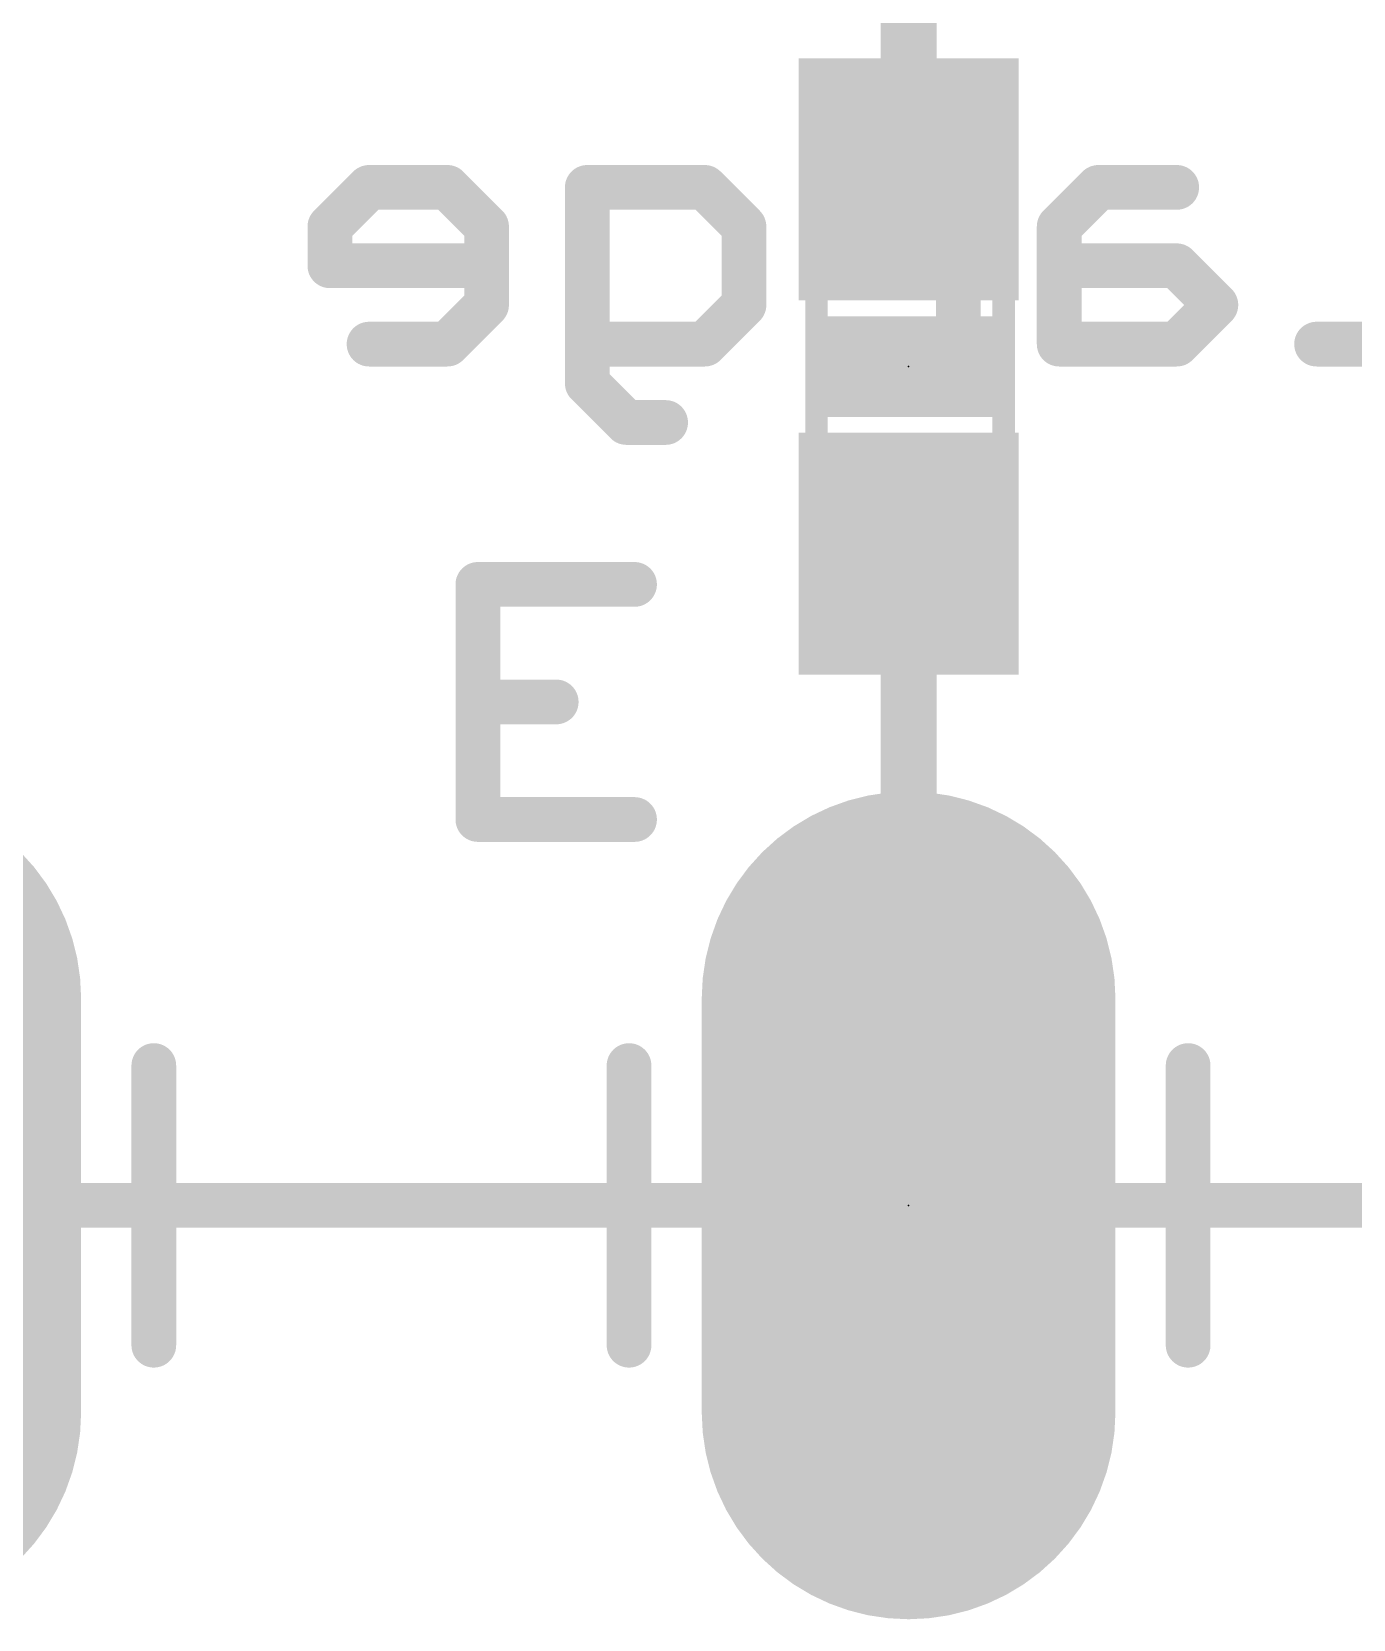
# Model space of a CAD drawing. Extents: x -27 to 80, y -18 to 25.
# Drawn here: x 25.48 to 31.48, y -1.88 to 5.33 of the extents above; entities that cross this region are included whole.
import ezdxf

# ---------------------------------------------------------------- set-up
doc = ezdxf.new("R2010")
doc.units = 0
for name, color, linetype in [('1', 12, 'CONTINUOUS'), ('17', 110, 'CONTINUOUS'), ('20', 53, 'CONTINUOUS'), ('21', 41, 'CONTINUOUS'), ('22', 40, 'CONTINUOUS'), ('23', 53, 'CONTINUOUS'), ('51', 53, 'CONTINUOUS')]:
    doc.layers.add(name, color=color, linetype=linetype)

# ---------------------------------------------------------------- blocks, each defined once
blk = doc.blocks.new('RECT')
blk.add_solid([(-0.5, -0.5), (0.5, -0.5), (-0.5, 0.5), (0.5, 0.5)])
blk = doc.blocks.new('LONGP100')
at = {"const_width": 1}
blk.add_lwpolyline([(-0.5, 0), (0.5, 0)], dxfattribs=at)
at = {"const_width": 0.5}
for points in [[(-0.5, 0.25, 1), (-0.5, -0.25)], [(0.5, -0.25, 1), (0.5, 0.25)]]:
    blk.add_lwpolyline(points, format="xyb", dxfattribs=at)

msp = doc.modelspace()

# ---------------------------------------------------------------- linework, layer by layer
at = {"layer": '1', "const_width": 0.254}
for points in [[(29.464, 6.096), (29.464, 4.66)], [(29.464, 2.96), (29.464, 0)]]:
    msp.add_lwpolyline(points, dxfattribs=at)
at = {"layer": '1', "const_width": 0.127}
for points in [[(29.4005, 4.66, 1), (29.5275, 4.66)], [(29.5275, 2.96, 1), (29.4005, 2.96)], [(29.4005, 0, 1), (29.5275, 0)]]:
    msp.add_lwpolyline(points, format="xyb", dxfattribs=at)
at = {"layer": '20', "const_width": 0.2032}
msp.add_lwpolyline([(45.72, 0), (0, 0)], dxfattribs=at)
at = {"layer": '21', "const_width": 0.2032}
for points in [[(28.219, 2.8203), (27.5072, 2.8203)], [(27.5072, 2.8203), (27.5072, 1.7526)], [(27.5072, 2.2865), (27.8631, 2.2865)], [(27.5072, 1.7526), (28.219, 1.7526)], [(26.035, -0.635), (26.035, 0.635)], [(28.194, -0.635), (28.194, 0.635)], [(30.734, -0.635), (30.734, 0.635)]]:
    msp.add_lwpolyline(points, dxfattribs=at)
at = {"layer": '21', "const_width": 0.1016}
for points in [[(27.5072, 2.8711, 1), (27.5072, 2.7695)], [(27.558, 2.8203, 1), (27.4564, 2.8203)], [(28.219, 2.7695, 1), (28.219, 2.8711)], [(27.5072, 2.3373, 1), (27.5072, 2.2357)], [(27.8631, 2.2357, 1), (27.8631, 2.3373)], [(27.5072, 1.8034, 1), (27.5072, 1.7018)], [(27.4564, 1.7526, 1), (27.558, 1.7526)], [(28.219, 1.7018, 1), (28.219, 1.8034)], [(26.0858, 0.635, 1), (25.9842, 0.635)], [(28.2448, 0.635, 1), (28.1432, 0.635)], [(30.7848, 0.635, 1), (30.6832, 0.635)], [(25.9842, -0.635, 1), (26.0858, -0.635)], [(28.1432, -0.635, 1), (28.2448, -0.635)], [(30.6832, -0.635, 1), (30.7848, -0.635)]]:
    msp.add_lwpolyline(points, format="xyb", dxfattribs=at)
at = {"layer": '22', "const_width": 0.2032}
for points in [[(27.0129, 4.6234), (26.8349, 4.4455)], [(27.3688, 4.6234), (27.0129, 4.6234)], [(27.5467, 4.4455), (27.3688, 4.6234)], [(28.0043, 3.7337), (28.0043, 4.6234)], [(28.0043, 4.6234), (28.5382, 4.6234)], [(28.5382, 4.6234), (28.7161, 4.4455)], [(29.3347, 4.6234), (29.1568, 4.6234)], [(29.6906, 4.2675), (29.3347, 4.6234)], [(29.6906, 3.9116), (29.6906, 4.6234)], [(30.3261, 4.6234), (30.1482, 4.4455)], [(30.6821, 4.6234), (30.3261, 4.6234)], [(26.8349, 4.4455), (26.8349, 4.2675)], [(27.5467, 4.0896), (27.5467, 4.4455)], [(28.7161, 4.4455), (28.7161, 4.0896)], [(30.1482, 4.4455), (30.1482, 3.9116)], [(26.8349, 4.2675), (27.5467, 4.2675)], [(30.6821, 4.2675), (30.1482, 4.2675)], [(30.86, 4.0896), (30.6821, 4.2675)], [(27.3688, 3.9116), (27.5467, 4.0896)], [(28.7161, 4.0896), (28.5382, 3.9116)], [(30.6821, 3.9116), (30.86, 4.0896)], [(27.0129, 3.9116), (27.3688, 3.9116)], [(28.5382, 3.9116), (28.0043, 3.9116)], [(30.1482, 3.9116), (30.6821, 3.9116)], [(32.0294, 3.9116), (31.3176, 3.9116)], [(28.1823, 3.5557), (28.0043, 3.7337)], [(28.3602, 3.5557), (28.1823, 3.5557)]]:
    msp.add_lwpolyline(points, dxfattribs=at)
at = {"layer": '22', "const_width": 0.1016}
for points in [[(27.0129, 4.6742, 1), (27.0129, 4.5726)], [(27.0488, 4.5875, 1), (26.9769, 4.6593)], [(27.4047, 4.6593, 1), (27.3328, 4.5875)], [(27.3688, 4.5726, 1), (27.3688, 4.6742)], [(28.0551, 4.6234, 1), (27.9535, 4.6234)], [(28.0043, 4.6742, 1), (28.0043, 4.5726)], [(28.5741, 4.6593, 1), (28.5022, 4.5875)], [(28.5382, 4.5726, 1), (28.5382, 4.6742)], [(29.1568, 4.6742, 1), (29.1568, 4.5726)], [(29.3706, 4.6593, 1), (29.2988, 4.5875)], [(29.3347, 4.5726, 1), (29.3347, 4.6742)], [(29.7414, 4.6234, 1), (29.6398, 4.6234)], [(30.3261, 4.6742, 1), (30.3261, 4.5726)], [(30.3621, 4.5875, 1), (30.2902, 4.6593)], [(30.6821, 4.5726, 1), (30.6821, 4.6742)], [(26.8857, 4.4455, 1), (26.7841, 4.4455)], [(27.5975, 4.4455, 1), (27.4959, 4.4455)], [(28.7669, 4.4455, 1), (28.6653, 4.4455)], [(30.199, 4.4455, 1), (30.0974, 4.4455)], [(26.799, 4.4814, 1), (26.8708, 4.4095)], [(27.5108, 4.4095, 1), (27.5826, 4.4814)], [(28.6802, 4.4095, 1), (28.752, 4.4814)], [(30.1123, 4.4814, 1), (30.1841, 4.4095)], [(26.8349, 4.3183, 1), (26.8349, 4.2167)], [(27.5467, 4.2167, 1), (27.5467, 4.3183)], [(29.6547, 4.2316, 1), (29.7265, 4.3034)], [(30.1482, 4.3183, 1), (30.1482, 4.2167)], [(30.718, 4.3034, 1), (30.6461, 4.2316)], [(30.6821, 4.2167, 1), (30.6821, 4.3183)], [(26.7841, 4.2675, 1), (26.8857, 4.2675)], [(27.5826, 4.0536, 1), (27.5108, 4.1255)], [(28.752, 4.0536, 1), (28.6802, 4.1255)], [(30.8959, 4.0536, 1), (30.8241, 4.1255)], [(27.4959, 4.0896, 1), (27.5975, 4.0896)], [(28.6653, 4.0896, 1), (28.7669, 4.0896)], [(30.8241, 4.0536, 1), (30.8959, 4.1255)], [(27.0129, 3.9624, 1), (27.0129, 3.8608)], [(27.3328, 3.9475, 1), (27.4047, 3.8757)], [(27.3688, 3.8608, 1), (27.3688, 3.9624)], [(28.0043, 3.9624, 1), (28.0043, 3.8608)], [(28.5022, 3.9475, 1), (28.5741, 3.8757)], [(28.5382, 3.8608, 1), (28.5382, 3.9624)], [(30.1482, 3.9624, 1), (30.1482, 3.8608)], [(30.6461, 3.9475, 1), (30.718, 3.8757)], [(30.6821, 3.8608, 1), (30.6821, 3.9624)], [(31.3176, 3.9624, 1), (31.3176, 3.8608)], [(29.6398, 3.9116, 1), (29.7414, 3.9116)], [(30.0974, 3.9116, 1), (30.199, 3.9116)], [(28.0402, 3.7696, 1), (27.9684, 3.6977)], [(27.9535, 3.7337, 1), (28.0551, 3.7337)], [(28.1823, 3.6065, 1), (28.1823, 3.5049)], [(28.1463, 3.5198, 1), (28.2182, 3.5916)], [(28.3602, 3.5049, 1), (28.3602, 3.6065)]]:
    msp.add_lwpolyline(points, format="xyb", dxfattribs=at)
at = {"layer": '23'}
for p in [(29.464, 3.81), (29.464, 0)]:
    msp.add_point(p, dxfattribs=at)
at = {"layer": '51', "const_width": 0.1016}
for points in [[(29.045, 4.166), (29.045, 3.454)], [(29.896, 4.166), (29.896, 3.454)]]:
    msp.add_lwpolyline(points, dxfattribs=at)
at = {"layer": '51', "const_width": 0.0508}
for points in [[(29.0704, 4.166, 1), (29.0196, 4.166)], [(29.9214, 4.166, 1), (29.8706, 4.166)], [(29.0196, 3.454, 1), (29.0704, 3.454)], [(29.8706, 3.454, 1), (29.9214, 3.454)]]:
    msp.add_lwpolyline(points, format="xyb", dxfattribs=at)

# ---------------------------------------------------------------- block references
at = {"layer": '1', "xscale": 1.1, "rotation": 270}
for p in [(29.464, 4.66), (29.464, 2.96)]:
    msp.add_blockref('RECT', p, dxfattribs=at)
at = {"layer": '17', "xscale": 1.8796, "yscale": 1.8796, "rotation": 270}
for p in [(24.765, 0), (24.765, 0), (29.464, 0), (29.464, 0)]:
    msp.add_blockref('LONGP100', p, dxfattribs=at)
at = {"layer": '21', "xscale": 0.4572, "yscale": 0.762, "rotation": 270}
msp.add_blockref('RECT', (29.464, 3.81), dxfattribs=at)
at = {"layer": '51'}
for p, xscale, yscale, rotation in [((29.4691, 4.3982), 0.5001, 0.95, 270), ((29.4691, 3.2298), 0.5001, 0.95, 270), ((29.464, 0), 0.508, 0.508, 180)]:
    msp.add_blockref('RECT', p, dxfattribs=dict(at, xscale=xscale, yscale=yscale, rotation=rotation))

doc.saveas('drawing.dxf')
